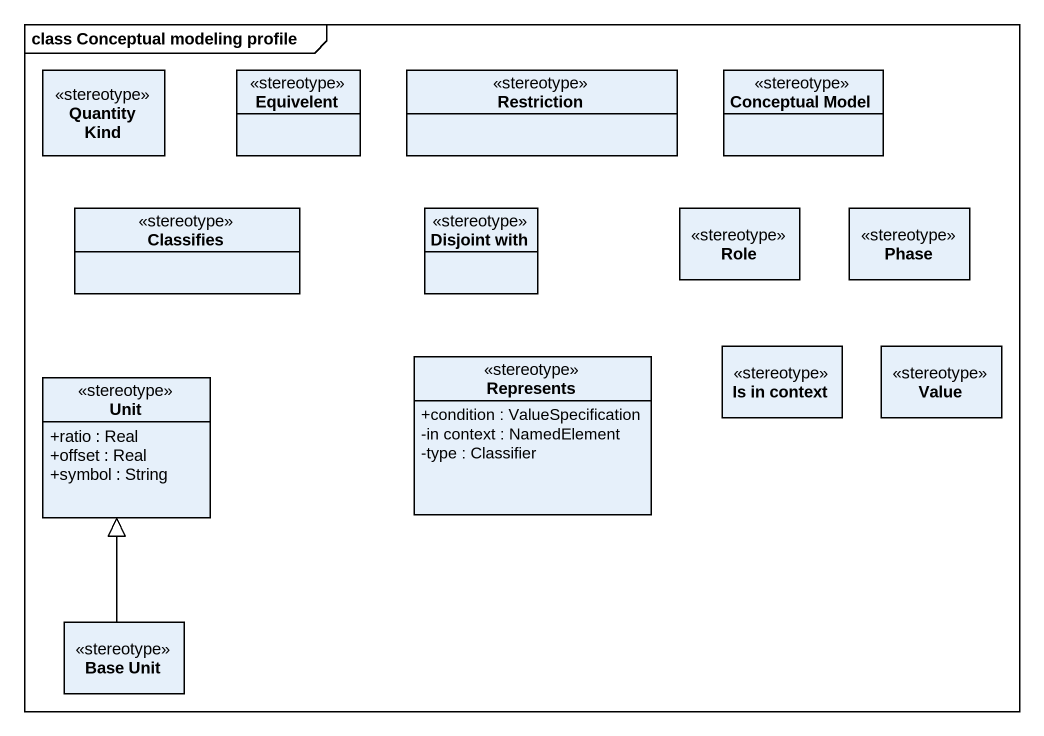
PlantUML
@startuml
mainframe class Conceptual modeling profile
hide circle
hide empty members
skinparam classAttributeIconSize 0
class "Quantity Kind" as Quantity_Kind <<stereotype>>
class Equivelent <<stereotype>>
class Restriction <<stereotype>>
class "Conceptual Model" as Conceptual_Model <<stereotype>>
class Classifies <<stereotype>>
class "Disjoint with" as Disjoint_with <<stereotype>>
class Role <<stereotype>>
class Phase <<stereotype>>
class Represents <<stereotype>> {
  +condition : ValueSpecification
  -in context : NamedElement
  -type : Classifier
}
class "Is in context" as Is_in_context <<stereotype>>
class Value <<stereotype>>
class Unit <<stereotype>> {
  +ratio : Real
  +offset : Real
  +symbol : String
}
class "Base Unit" as Base_Unit <<stereotype>>
Base_Unit -up-|> Unit
@enduml
